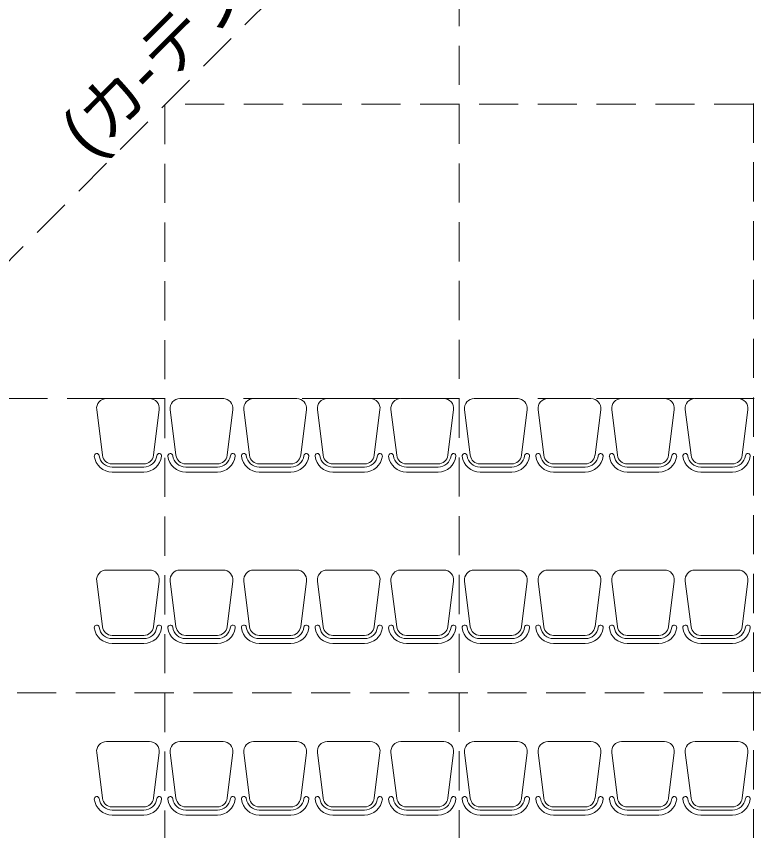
# Model space of a CAD drawing. Units: millimetres, scale not verified. Extents: x -36057 to 20255, y -22762 to 18611.
# Drawn here: x -23448 to -18932, y -4260 to 726 of the extents above; entities that cross this region are included whole.
import ezdxf
from ezdxf.enums import TextEntityAlignment as Align

# ---------------------------------------------------------------- set-up
doc = ezdxf.new("R2010")
doc.units = ezdxf.units.MM
doc.header["$LTSCALE"] = 200
doc.linetypes.add('DASHED1', pattern=[1.8, 1.2, -0.6])
for name, color, linetype, lineweight in [('1-2_130', 7, 'DASHED1', 9), ('1-3_155', 7, 'Continuous', 9), ('1-A', 7, 'Continuous', 9), ('1-F', 7, 'Continuous', 9)]:
    doc.layers.add(name, color=color, linetype=linetype, lineweight=lineweight)
doc.styles.add('HGｺﾞｼｯｸE', font='')
doc.styles.get('HGｺﾞｼｯｸE').set_extended_font_data('HGｺﾞｼｯｸE')

msp = doc.modelspace()

# ---------------------------------------------------------------- linework, layer by layer
at = {"layer": '1-2_130'}
msp.add_line((-20350.2, 2371.7), (-24239.3, -1517.4), dxfattribs=at)
at = {"layer": '1-3_155'}
for p, q in [((-22631.6, -1614.3), (-22895.7, -1614.3)), ((-22181.1, -1614.3), (-22445.1, -1614.3)), ((-21730.5, -1614.3), (-21994.6, -1614.3)), ((-21280, -1614.3), (-21544.1, -1614.3)), ((-20829.5, -1614.3), (-21093.5, -1614.3)), ((-20643, -1614.3), (-20378.9, -1614.3)), ((-20192.5, -1614.3), (-19928.4, -1614.3)), ((-19741.9, -1614.3), (-19477.8, -1614.3)), ((-19291.4, -1614.3), (-19027.3, -1614.3)), ((-22920.2, -1961.7), (-22955.2, -1681.7)), ((-22607.1, -1961.7), (-22572.1, -1681.7)), ((-22469.7, -1961.7), (-22504.7, -1681.7)), ((-22156.5, -1961.7), (-22121.5, -1681.7)), ((-22019.1, -1961.7), (-22054.1, -1681.7)), ((-21706, -1961.7), (-21671, -1681.7)), ((-21568.6, -1961.7), (-21603.6, -1681.7)), ((-21255.5, -1961.7), (-21220.5, -1681.7)), ((-21118.1, -1961.7), (-21153.1, -1681.7)), ((-20804.9, -1961.7), (-20769.9, -1681.7)), ((-20667.5, -1961.7), (-20702.5, -1681.7)), ((-20354.4, -1961.7), (-20319.4, -1681.7)), ((-20217, -1961.7), (-20252, -1681.7)), ((-19903.8, -1961.7), (-19868.8, -1681.7)), ((-19766.5, -1961.7), (-19801.5, -1681.7)), ((-19453.3, -1961.7), (-19418.3, -1681.7)), ((-19315.9, -1961.7), (-19350.9, -1681.7)), ((-19002.8, -1961.7), (-18967.8, -1681.7)), ((-22666.6, -2014.3), (-22860.7, -2014.3)), ((-22666.6, -2034.3), (-22860.7, -2034.3)), ((-22216.1, -2014.3), (-22410.1, -2014.3)), ((-22216.1, -2034.3), (-22410.1, -2034.3)), ((-21765.5, -2014.3), (-21959.6, -2014.3)), ((-21765.5, -2034.3), (-21959.6, -2034.3)), ((-21315, -2014.3), (-21509.1, -2014.3)), ((-21315, -2034.3), (-21509.1, -2034.3)), ((-20864.5, -2014.3), (-21058.5, -2014.3)), ((-20864.5, -2034.3), (-21058.5, -2034.3)), ((-20608, -2014.3), (-20413.9, -2014.3)), ((-20608, -2034.3), (-20413.9, -2034.3)), ((-20157.4, -2014.3), (-19963.4, -2014.3)), ((-20157.4, -2034.3), (-19963.4, -2034.3)), ((-19706.9, -2014.3), (-19512.8, -2014.3)), ((-19706.9, -2034.3), (-19512.8, -2034.3)), ((-19256.4, -2014.3), (-19062.3, -2014.3)), ((-19256.4, -2034.3), (-19062.3, -2034.3)), ((-22666.6, -2064.3), (-22860.7, -2064.3)), ((-22216.1, -2064.3), (-22410.1, -2064.3)), ((-21765.5, -2064.3), (-21959.6, -2064.3)), ((-21315, -2064.3), (-21509.1, -2064.3)), ((-20864.5, -2064.3), (-21058.5, -2064.3)), ((-20608, -2064.3), (-20413.9, -2064.3)), ((-20157.4, -2064.3), (-19963.4, -2064.3)), ((-19706.9, -2064.3), (-19512.8, -2064.3)), ((-19256.4, -2064.3), (-19062.3, -2064.3)), ((-22631.6, -2664.3), (-22895.7, -2664.3)), ((-22181.1, -2664.3), (-22445.1, -2664.3)), ((-21730.5, -2664.3), (-21994.6, -2664.3)), ((-21280, -2664.3), (-21544.1, -2664.3)), ((-20829.5, -2664.3), (-21093.5, -2664.3)), ((-20643, -2664.3), (-20378.9, -2664.3)), ((-20192.5, -2664.3), (-19928.4, -2664.3)), ((-19741.9, -2664.3), (-19477.8, -2664.3)), ((-19291.4, -2664.3), (-19027.3, -2664.3)), ((-22920.2, -3011.7), (-22955.2, -2731.7)), ((-22607.1, -3011.7), (-22572.1, -2731.7)), ((-22469.7, -3011.7), (-22504.7, -2731.7)), ((-22156.5, -3011.7), (-22121.5, -2731.7)), ((-22019.1, -3011.7), (-22054.1, -2731.7)), ((-21706, -3011.7), (-21671, -2731.7)), ((-21568.6, -3011.7), (-21603.6, -2731.7)), ((-21255.5, -3011.7), (-21220.5, -2731.7)), ((-21118.1, -3011.7), (-21153.1, -2731.7)), ((-20804.9, -3011.7), (-20769.9, -2731.7)), ((-20667.5, -3011.7), (-20702.5, -2731.7)), ((-20354.4, -3011.7), (-20319.4, -2731.7)), ((-20217, -3011.7), (-20252, -2731.7)), ((-19903.8, -3011.7), (-19868.8, -2731.7)), ((-19766.5, -3011.7), (-19801.5, -2731.7)), ((-19453.3, -3011.7), (-19418.3, -2731.7)), ((-19315.9, -3011.7), (-19350.9, -2731.7)), ((-19002.8, -3011.7), (-18967.8, -2731.7)), ((-22666.6, -3064.3), (-22860.7, -3064.3)), ((-22666.6, -3084.3), (-22860.7, -3084.3)), ((-22216.1, -3064.3), (-22410.1, -3064.3)), ((-22216.1, -3084.3), (-22410.1, -3084.3)), ((-21765.5, -3064.3), (-21959.6, -3064.3)), ((-21765.5, -3084.3), (-21959.6, -3084.3)), ((-21315, -3064.3), (-21509.1, -3064.3)), ((-21315, -3084.3), (-21509.1, -3084.3)), ((-20864.5, -3064.3), (-21058.5, -3064.3)), ((-20864.5, -3084.3), (-21058.5, -3084.3)), ((-20608, -3064.3), (-20413.9, -3064.3)), ((-20608, -3084.3), (-20413.9, -3084.3)), ((-20157.4, -3064.3), (-19963.4, -3064.3)), ((-20157.4, -3084.3), (-19963.4, -3084.3)), ((-19706.9, -3064.3), (-19512.8, -3064.3)), ((-19706.9, -3084.3), (-19512.8, -3084.3)), ((-19256.4, -3064.3), (-19062.3, -3064.3)), ((-19256.4, -3084.3), (-19062.3, -3084.3)), ((-22666.6, -3114.3), (-22860.7, -3114.3)), ((-22216.1, -3114.3), (-22410.1, -3114.3)), ((-21765.5, -3114.3), (-21959.6, -3114.3)), ((-21315, -3114.3), (-21509.1, -3114.3)), ((-20864.5, -3114.3), (-21058.5, -3114.3)), ((-20608, -3114.3), (-20413.9, -3114.3)), ((-20157.4, -3114.3), (-19963.4, -3114.3)), ((-19706.9, -3114.3), (-19512.8, -3114.3)), ((-19256.4, -3114.3), (-19062.3, -3114.3)), ((-22631.6, -3714.3), (-22895.7, -3714.3)), ((-22181.1, -3714.3), (-22445.1, -3714.3)), ((-21730.5, -3714.3), (-21994.6, -3714.3)), ((-21280, -3714.3), (-21544.1, -3714.3)), ((-20829.5, -3714.3), (-21093.5, -3714.3)), ((-20643, -3714.3), (-20378.9, -3714.3)), ((-20192.5, -3714.3), (-19928.4, -3714.3)), ((-19741.9, -3714.3), (-19477.8, -3714.3)), ((-19291.4, -3714.3), (-19027.3, -3714.3)), ((-22920.2, -4061.7), (-22955.2, -3781.7)), ((-22607.1, -4061.7), (-22572.1, -3781.7)), ((-22469.7, -4061.7), (-22504.7, -3781.7)), ((-22156.5, -4061.7), (-22121.5, -3781.7)), ((-22019.1, -4061.7), (-22054.1, -3781.7)), ((-21706, -4061.7), (-21671, -3781.7)), ((-21568.6, -4061.7), (-21603.6, -3781.7)), ((-21255.5, -4061.7), (-21220.5, -3781.7)), ((-21118.1, -4061.7), (-21153.1, -3781.7)), ((-20804.9, -4061.7), (-20769.9, -3781.7)), ((-20667.5, -4061.7), (-20702.5, -3781.7)), ((-20354.4, -4061.7), (-20319.4, -3781.7)), ((-20217, -4061.7), (-20252, -3781.7)), ((-19903.8, -4061.7), (-19868.8, -3781.7)), ((-19766.5, -4061.7), (-19801.5, -3781.7)), ((-19453.3, -4061.7), (-19418.3, -3781.7)), ((-19315.9, -4061.7), (-19350.9, -3781.7)), ((-19002.8, -4061.7), (-18967.8, -3781.7)), ((-22666.6, -4114.3), (-22860.7, -4114.3)), ((-22666.6, -4134.3), (-22860.7, -4134.3)), ((-22216.1, -4114.3), (-22410.1, -4114.3)), ((-22216.1, -4134.3), (-22410.1, -4134.3)), ((-21765.5, -4114.3), (-21959.6, -4114.3)), ((-21765.5, -4134.3), (-21959.6, -4134.3)), ((-21315, -4114.3), (-21509.1, -4114.3)), ((-21315, -4134.3), (-21509.1, -4134.3)), ((-20864.5, -4114.3), (-21058.5, -4114.3)), ((-20864.5, -4134.3), (-21058.5, -4134.3)), ((-20608, -4114.3), (-20413.9, -4114.3)), ((-20608, -4134.3), (-20413.9, -4134.3)), ((-20157.4, -4114.3), (-19963.4, -4114.3)), ((-20157.4, -4134.3), (-19963.4, -4134.3)), ((-19706.9, -4114.3), (-19512.8, -4114.3)), ((-19706.9, -4134.3), (-19512.8, -4134.3)), ((-19256.4, -4114.3), (-19062.3, -4114.3)), ((-19256.4, -4134.3), (-19062.3, -4134.3)), ((-22666.6, -4164.3), (-22860.7, -4164.3)), ((-22216.1, -4164.3), (-22410.1, -4164.3)), ((-21765.5, -4164.3), (-21959.6, -4164.3)), ((-21315, -4164.3), (-21509.1, -4164.3)), ((-20864.5, -4164.3), (-21058.5, -4164.3)), ((-20608, -4164.3), (-20413.9, -4164.3)), ((-20157.4, -4164.3), (-19963.4, -4164.3)), ((-19706.9, -4164.3), (-19512.8, -4164.3)), ((-19256.4, -4164.3), (-19062.3, -4164.3))]:
    msp.add_line(p, q, dxfattribs=at)
for centre, radius, start, end in [((-22895.7, -1674.3), 60, 90, 187.125), ((-22631.6, -1674.3), 60, 352.875, 90), ((-22445.1, -1674.3), 60, 90, 187.125), ((-22181.1, -1674.3), 60, 352.875, 90), ((-21994.6, -1674.3), 60, 90, 187.125), ((-21730.5, -1674.3), 60, 352.875, 90), ((-21544.1, -1674.3), 60, 90, 187.125), ((-21280, -1674.3), 60, 352.875, 90), ((-21093.5, -1674.3), 60, 90, 187.125), ((-20829.5, -1674.3), 60, 352.875, 90), ((-20643, -1674.3), 60, 90, 187.125), ((-20378.9, -1674.3), 60, 352.875, 90), ((-20192.5, -1674.3), 60, 90, 187.125), ((-19928.4, -1674.3), 60, 352.875, 90), ((-19741.9, -1674.3), 60, 90, 187.125), ((-19477.8, -1674.3), 60, 352.875, 90), ((-19291.4, -1674.3), 60, 90, 187.125), ((-19027.3, -1674.3), 60, 352.875, 90), ((-22954.9, -1966.1), 15, 7.1244, 187.1244), ((-22860.7, -1954.3), 110, 187.1247, 270), ((-22860.7, -1954.3), 80, 187.1247, 270), ((-22860.7, -1954.3), 60, 187.1247, 270), ((-22666.6, -1954.3), 60, 270, 352.8753), ((-22666.6, -1954.3), 80, 270, 352.8753), ((-22666.6, -1954.3), 110, 270, 352.8753), ((-22572.3, -1966.1), 15, 352.8756, 172.8756), ((-22504.4, -1966.1), 15, 7.1244, 187.1244), ((-22410.1, -1954.3), 110, 187.1247, 270), ((-22410.1, -1954.3), 80, 187.1247, 270), ((-22410.1, -1954.3), 60, 187.1247, 270), ((-22216.1, -1954.3), 60, 270, 352.8753), ((-22216.1, -1954.3), 80, 270, 352.8753), ((-22216.1, -1954.3), 110, 270, 352.8753), ((-22121.8, -1966.1), 15, 352.8756, 172.8756), ((-22053.9, -1966.1), 15, 7.1244, 187.1244), ((-21959.6, -1954.3), 110, 187.1247, 270), ((-21959.6, -1954.3), 80, 187.1247, 270), ((-21959.6, -1954.3), 60, 187.1247, 270), ((-21765.5, -1954.3), 60, 270, 352.8753), ((-21765.5, -1954.3), 80, 270, 352.8753), ((-21765.5, -1954.3), 110, 270, 352.8753), ((-21671.3, -1966.1), 15, 352.8756, 172.8756), ((-21603.3, -1966.1), 15, 7.1244, 187.1244), ((-21509.1, -1954.3), 110, 187.1247, 270), ((-21509.1, -1954.3), 80, 187.1247, 270), ((-21509.1, -1954.3), 60, 187.1247, 270), ((-21315, -1954.3), 60, 270, 352.8753), ((-21315, -1954.3), 80, 270, 352.8753), ((-21315, -1954.3), 110, 270, 352.8753), ((-21220.7, -1966.1), 15, 352.8756, 172.8756), ((-21152.8, -1966.1), 15, 7.1244, 187.1244), ((-21058.5, -1954.3), 110, 187.1247, 270), ((-21058.5, -1954.3), 80, 187.1247, 270), ((-21058.5, -1954.3), 60, 187.1247, 270), ((-20864.5, -1954.3), 60, 270, 352.8753), ((-20864.5, -1954.3), 80, 270, 352.8753), ((-20864.5, -1954.3), 110, 270, 352.8753), ((-20770.2, -1966.1), 15, 352.8756, 172.8756), ((-20702.3, -1966.1), 15, 7.1244, 187.1244), ((-20608, -1954.3), 110, 187.1247, 270), ((-20608, -1954.3), 80, 187.1247, 270), ((-20608, -1954.3), 60, 187.1247, 270), ((-20413.9, -1954.3), 60, 270, 352.8753), ((-20413.9, -1954.3), 80, 270, 352.8753), ((-20413.9, -1954.3), 110, 270, 352.8753), ((-20319.7, -1966.1), 15, 352.8756, 172.8756), ((-20251.7, -1966.1), 15, 7.1244, 187.1244), ((-20157.4, -1954.3), 110, 187.1247, 270), ((-20157.4, -1954.3), 80, 187.1247, 270), ((-20157.4, -1954.3), 60, 187.1247, 270), ((-19963.4, -1954.3), 60, 270, 352.8753), ((-19963.4, -1954.3), 80, 270, 352.8753), ((-19963.4, -1954.3), 110, 270, 352.8753), ((-19869.1, -1966.1), 15, 352.8756, 172.8756), ((-19801.2, -1966.1), 15, 7.1244, 187.1244), ((-19706.9, -1954.3), 110, 187.1247, 270), ((-19706.9, -1954.3), 80, 187.1247, 270), ((-19706.9, -1954.3), 60, 187.1247, 270), ((-19512.8, -1954.3), 60, 270, 352.8753), ((-19512.8, -1954.3), 80, 270, 352.8753), ((-19512.8, -1954.3), 110, 270, 352.8753), ((-19418.6, -1966.1), 15, 352.8756, 172.8756), ((-19350.6, -1966.1), 15, 7.1244, 187.1244), ((-19256.4, -1954.3), 110, 187.1247, 270), ((-19256.4, -1954.3), 80, 187.1247, 270), ((-19256.4, -1954.3), 60, 187.1247, 270), ((-19062.3, -1954.3), 60, 270, 352.8753), ((-19062.3, -1954.3), 80, 270, 352.8753), ((-19062.3, -1954.3), 110, 270, 352.8753), ((-18968, -1966.1), 15, 352.8756, 172.8756), ((-22895.7, -2724.3), 60, 90, 187.125), ((-22631.6, -2724.3), 60, 352.875, 90), ((-22445.1, -2724.3), 60, 90, 187.125), ((-22181.1, -2724.3), 60, 352.875, 90), ((-21994.6, -2724.3), 60, 90, 187.125), ((-21730.5, -2724.3), 60, 352.875, 90), ((-21544.1, -2724.3), 60, 90, 187.125), ((-21280, -2724.3), 60, 352.875, 90), ((-21093.5, -2724.3), 60, 90, 187.125), ((-20829.5, -2724.3), 60, 352.875, 90), ((-20643, -2724.3), 60, 90, 187.125), ((-20378.9, -2724.3), 60, 352.875, 90), ((-20192.5, -2724.3), 60, 90, 187.125), ((-19928.4, -2724.3), 60, 352.875, 90), ((-19741.9, -2724.3), 60, 90, 187.125), ((-19477.8, -2724.3), 60, 352.875, 90), ((-19291.4, -2724.3), 60, 90, 187.125), ((-19027.3, -2724.3), 60, 352.875, 90), ((-22954.9, -3016.1), 15, 7.1244, 187.1244), ((-22860.7, -3004.3), 110, 187.1247, 270), ((-22860.7, -3004.3), 80, 187.1247, 270), ((-22860.7, -3004.3), 60, 187.1247, 270), ((-22666.6, -3004.3), 60, 270, 352.8753), ((-22666.6, -3004.3), 80, 270, 352.8753), ((-22666.6, -3004.3), 110, 270, 352.8753), ((-22572.3, -3016.1), 15, 352.8756, 172.8756), ((-22504.4, -3016.1), 15, 7.1244, 187.1244), ((-22410.1, -3004.3), 110, 187.1247, 270), ((-22410.1, -3004.3), 80, 187.1247, 270), ((-22410.1, -3004.3), 60, 187.1247, 270), ((-22216.1, -3004.3), 60, 270, 352.8753), ((-22216.1, -3004.3), 80, 270, 352.8753), ((-22216.1, -3004.3), 110, 270, 352.8753), ((-22121.8, -3016.1), 15, 352.8756, 172.8756), ((-22053.9, -3016.1), 15, 7.1244, 187.1244), ((-21959.6, -3004.3), 110, 187.1247, 270), ((-21959.6, -3004.3), 80, 187.1247, 270), ((-21959.6, -3004.3), 60, 187.1247, 270), ((-21765.5, -3004.3), 60, 270, 352.8753), ((-21765.5, -3004.3), 80, 270, 352.8753), ((-21765.5, -3004.3), 110, 270, 352.8753), ((-21671.3, -3016.1), 15, 352.8756, 172.8756), ((-21603.3, -3016.1), 15, 7.1244, 187.1244), ((-21509.1, -3004.3), 110, 187.1247, 270), ((-21509.1, -3004.3), 80, 187.1247, 270), ((-21509.1, -3004.3), 60, 187.1247, 270), ((-21315, -3004.3), 60, 270, 352.8753), ((-21315, -3004.3), 80, 270, 352.8753), ((-21315, -3004.3), 110, 270, 352.8753), ((-21220.7, -3016.1), 15, 352.8756, 172.8756), ((-21152.8, -3016.1), 15, 7.1244, 187.1244), ((-21058.5, -3004.3), 110, 187.1247, 270), ((-21058.5, -3004.3), 80, 187.1247, 270), ((-21058.5, -3004.3), 60, 187.1247, 270), ((-20864.5, -3004.3), 60, 270, 352.8753), ((-20864.5, -3004.3), 80, 270, 352.8753), ((-20864.5, -3004.3), 110, 270, 352.8753), ((-20770.2, -3016.1), 15, 352.8756, 172.8756), ((-20702.3, -3016.1), 15, 7.1244, 187.1244), ((-20608, -3004.3), 110, 187.1247, 270), ((-20608, -3004.3), 80, 187.1247, 270), ((-20608, -3004.3), 60, 187.1247, 270), ((-20413.9, -3004.3), 60, 270, 352.8753), ((-20413.9, -3004.3), 80, 270, 352.8753), ((-20413.9, -3004.3), 110, 270, 352.8753), ((-20319.7, -3016.1), 15, 352.8756, 172.8756), ((-20251.7, -3016.1), 15, 7.1244, 187.1244), ((-20157.4, -3004.3), 110, 187.1247, 270), ((-20157.4, -3004.3), 80, 187.1247, 270), ((-20157.4, -3004.3), 60, 187.1247, 270), ((-19963.4, -3004.3), 60, 270, 352.8753), ((-19963.4, -3004.3), 80, 270, 352.8753), ((-19963.4, -3004.3), 110, 270, 352.8753), ((-19869.1, -3016.1), 15, 352.8756, 172.8756), ((-19801.2, -3016.1), 15, 7.1244, 187.1244), ((-19706.9, -3004.3), 110, 187.1247, 270), ((-19706.9, -3004.3), 80, 187.1247, 270), ((-19706.9, -3004.3), 60, 187.1247, 270), ((-19512.8, -3004.3), 60, 270, 352.8753), ((-19512.8, -3004.3), 80, 270, 352.8753), ((-19512.8, -3004.3), 110, 270, 352.8753), ((-19418.6, -3016.1), 15, 352.8756, 172.8756), ((-19350.6, -3016.1), 15, 7.1244, 187.1244), ((-19256.4, -3004.3), 110, 187.1247, 270), ((-19256.4, -3004.3), 80, 187.1247, 270), ((-19256.4, -3004.3), 60, 187.1247, 270), ((-19062.3, -3004.3), 60, 270, 352.8753), ((-19062.3, -3004.3), 80, 270, 352.8753), ((-19062.3, -3004.3), 110, 270, 352.8753), ((-18968, -3016.1), 15, 352.8756, 172.8756), ((-22895.7, -3774.3), 60, 90, 187.125), ((-22631.6, -3774.3), 60, 352.875, 90), ((-22445.1, -3774.3), 60, 90, 187.125), ((-22181.1, -3774.3), 60, 352.875, 90), ((-21994.6, -3774.3), 60, 90, 187.125), ((-21730.5, -3774.3), 60, 352.875, 90), ((-21544.1, -3774.3), 60, 90, 187.125), ((-21280, -3774.3), 60, 352.875, 90), ((-21093.5, -3774.3), 60, 90, 187.125), ((-20829.5, -3774.3), 60, 352.875, 90), ((-20643, -3774.3), 60, 90, 187.125), ((-20378.9, -3774.3), 60, 352.875, 90), ((-20192.5, -3774.3), 60, 90, 187.125), ((-19928.4, -3774.3), 60, 352.875, 90), ((-19741.9, -3774.3), 60, 90, 187.125), ((-19477.8, -3774.3), 60, 352.875, 90), ((-19291.4, -3774.3), 60, 90, 187.125), ((-19027.3, -3774.3), 60, 352.875, 90), ((-22954.9, -4066.1), 15, 7.1244, 187.1244), ((-22860.7, -4054.3), 110, 187.1247, 270), ((-22860.7, -4054.3), 80, 187.1247, 270), ((-22860.7, -4054.3), 60, 187.1247, 270), ((-22666.6, -4054.3), 60, 270, 352.8753), ((-22666.6, -4054.3), 80, 270, 352.8753), ((-22666.6, -4054.3), 110, 270, 352.8753), ((-22572.3, -4066.1), 15, 352.8756, 172.8756), ((-22504.4, -4066.1), 15, 7.1244, 187.1244), ((-22410.1, -4054.3), 110, 187.1247, 270), ((-22410.1, -4054.3), 80, 187.1247, 270), ((-22410.1, -4054.3), 60, 187.1247, 270), ((-22216.1, -4054.3), 60, 270, 352.8753), ((-22216.1, -4054.3), 80, 270, 352.8753), ((-22216.1, -4054.3), 110, 270, 352.8753), ((-22121.8, -4066.1), 15, 352.8756, 172.8756), ((-22053.9, -4066.1), 15, 7.1244, 187.1244), ((-21959.6, -4054.3), 110, 187.1247, 270), ((-21959.6, -4054.3), 80, 187.1247, 270), ((-21959.6, -4054.3), 60, 187.1247, 270), ((-21765.5, -4054.3), 60, 270, 352.8753), ((-21765.5, -4054.3), 80, 270, 352.8753), ((-21765.5, -4054.3), 110, 270, 352.8753), ((-21671.3, -4066.1), 15, 352.8756, 172.8756), ((-21603.3, -4066.1), 15, 7.1244, 187.1244), ((-21509.1, -4054.3), 110, 187.1247, 270), ((-21509.1, -4054.3), 80, 187.1247, 270), ((-21509.1, -4054.3), 60, 187.1247, 270), ((-21315, -4054.3), 60, 270, 352.8753), ((-21315, -4054.3), 80, 270, 352.8753), ((-21315, -4054.3), 110, 270, 352.8753), ((-21220.7, -4066.1), 15, 352.8756, 172.8756), ((-21152.8, -4066.1), 15, 7.1244, 187.1244), ((-21058.5, -4054.3), 110, 187.1247, 270), ((-21058.5, -4054.3), 80, 187.1247, 270), ((-21058.5, -4054.3), 60, 187.1247, 270), ((-20864.5, -4054.3), 60, 270, 352.8753), ((-20864.5, -4054.3), 80, 270, 352.8753), ((-20864.5, -4054.3), 110, 270, 352.8753), ((-20770.2, -4066.1), 15, 352.8756, 172.8756), ((-20702.3, -4066.1), 15, 7.1244, 187.1244), ((-20608, -4054.3), 110, 187.1247, 270), ((-20608, -4054.3), 80, 187.1247, 270), ((-20608, -4054.3), 60, 187.1247, 270), ((-20413.9, -4054.3), 60, 270, 352.8753), ((-20413.9, -4054.3), 80, 270, 352.8753), ((-20413.9, -4054.3), 110, 270, 352.8753), ((-20319.7, -4066.1), 15, 352.8756, 172.8756), ((-20251.7, -4066.1), 15, 7.1244, 187.1244), ((-20157.4, -4054.3), 110, 187.1247, 270), ((-20157.4, -4054.3), 80, 187.1247, 270), ((-20157.4, -4054.3), 60, 187.1247, 270), ((-19963.4, -4054.3), 60, 270, 352.8753), ((-19963.4, -4054.3), 80, 270, 352.8753), ((-19963.4, -4054.3), 110, 270, 352.8753), ((-19869.1, -4066.1), 15, 352.8756, 172.8756), ((-19801.2, -4066.1), 15, 7.1244, 187.1244), ((-19706.9, -4054.3), 110, 187.1247, 270), ((-19706.9, -4054.3), 80, 187.1247, 270), ((-19706.9, -4054.3), 60, 187.1247, 270), ((-19512.8, -4054.3), 60, 270, 352.8753), ((-19512.8, -4054.3), 80, 270, 352.8753), ((-19512.8, -4054.3), 110, 270, 352.8753), ((-19418.6, -4066.1), 15, 352.8756, 172.8756), ((-19350.6, -4066.1), 15, 7.1244, 187.1244), ((-19256.4, -4054.3), 110, 187.1247, 270), ((-19256.4, -4054.3), 80, 187.1247, 270), ((-19256.4, -4054.3), 60, 187.1247, 270), ((-19062.3, -4054.3), 60, 270, 352.8753), ((-19062.3, -4054.3), 80, 270, 352.8753), ((-19062.3, -4054.3), 110, 270, 352.8753), ((-18968, -4066.1), 15, 352.8756, 172.8756)]:
    msp.add_arc(centre, radius, start, end, dxfattribs=at)
at = {"layer": '1-F', "color": 4, "linetype": 'DASHED1'}
for p, q in [((-20736.2, 1985.7), (-20736.2, -13232.7)), ((-22538.4, 183.6), (-22538.4, -12486.2)), ((-18934.1, 187.9), (-22534.1, 187.9)), ((-18934.1, 192.2), (-18934.1, -13466.7)), ((-20736.2, -1614.3), (-24336.2, -1614.3)), ((-18934.1, -1614.3), (-20736.2, -1614.3)), ((-15329.8, -1614.3), (-18934.1, -1614.3)), ((-2682.7, -3416.4), (-26421.2, -3416.4))]:
    msp.add_line(p, q, dxfattribs=at)

# ---------------------------------------------------------------- texts
at = {"layer": '1-A', "style": 'HGｺﾞｼｯｸE'}
msp.add_text('(カ-テン)', height=293.3, rotation=45, dxfattribs=at).set_placement((-22931.2, -209.2), align=Align.BOTTOM_LEFT)

doc.saveas('drawing.dxf')
